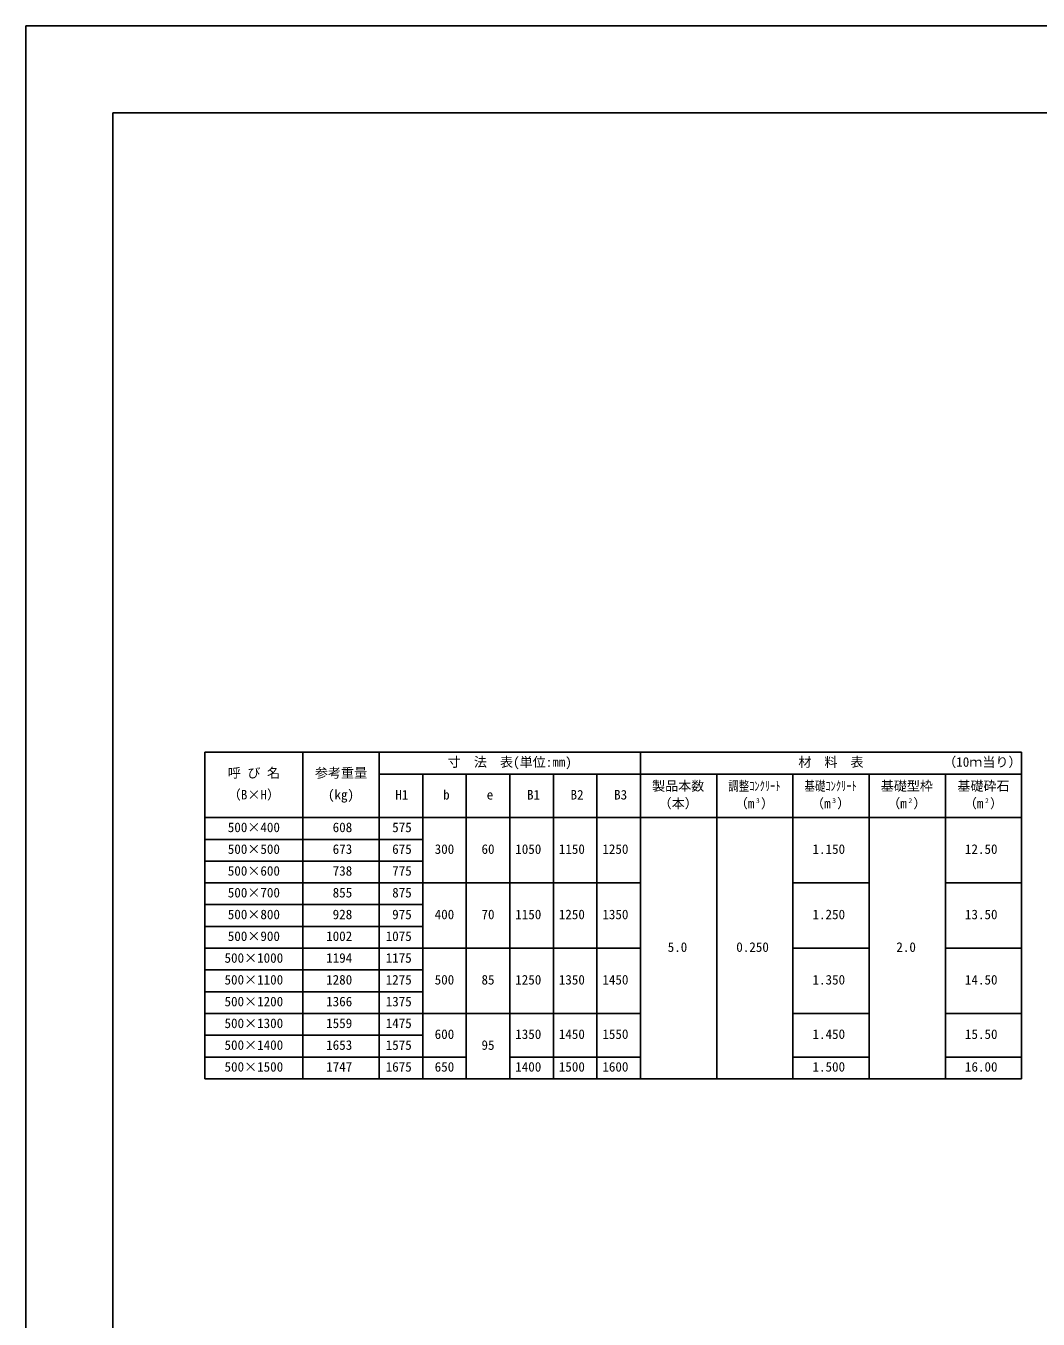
# Model space of a CAD drawing. Units: millimetres, scale not verified. Extents: x -16800 to 16800, y -5940 to 5940.
# Drawn here: x -16800 to -12152, y 0 to 5940 of the extents above; entities that cross this region are included whole.
import ezdxf
from ezdxf.enums import TextEntityAlignment as Align

# ---------------------------------------------------------------- set-up
doc = ezdxf.new("R2010")
doc.units = ezdxf.units.MM
doc.header["$LTSCALE"] = 20
for name, color, linetype, lineweight in [('0-1_Defpoints', 5, 'Continuous', 25), ('0-3_HYO', 3, 'Continuous', 25), ('0-4_HYO2', 4, 'Continuous', 25), ('0-6_TXT', 7, 'Continuous', 25), ('0-7_WAKU', 3, 'Continuous', 25)]:
    doc.layers.add(name, color=color, linetype=linetype, lineweight=lineweight)
doc.styles.add('ＭＳ ゴシック', font='')
doc.styles.get('ＭＳ ゴシック').set_extended_font_data('MS Gothic')

msp = doc.modelspace()

# ---------------------------------------------------------------- linework, layer by layer
at = {"layer": '0-1_Defpoints'}
msp.add_lwpolyline([(-16800, -5940), (0, -5940), (0, 5940), (-16800, 5940)], close=True, dxfattribs=at)
at = {"layer": '0-3_HYO'}
for p, q in [((-15977.74, 2603.67), (-15977.74, 1103.67)), ((-15977.74, 2603.67), (-12227.74, 2603.67)), ((-15527.74, 2603.67), (-15527.74, 1103.67)), ((-15177.74, 2603.67), (-15177.74, 1103.67)), ((-13977.74, 2603.67), (-13977.74, 1103.67)), ((-12227.74, 2603.67), (-12227.74, 1103.67)), ((-15177.74, 2503.67), (-12227.74, 2503.67)), ((-14977.74, 2503.67), (-14977.74, 1103.67)), ((-14777.74, 2503.67), (-14777.74, 1103.67)), ((-14577.74, 2503.67), (-14577.74, 1103.67)), ((-14377.74, 2503.67), (-14377.74, 1103.67)), ((-14177.74, 2503.67), (-14177.74, 1103.67)), ((-13627.74, 2503.67), (-13627.74, 1103.67)), ((-13277.74, 2503.67), (-13277.74, 1103.67)), ((-12927.74, 2503.67), (-12927.74, 1103.67)), ((-12577.74, 2503.67), (-12577.74, 1103.67)), ((-15977.74, 2303.67), (-12227.74, 2303.67)), ((-15977.74, 1103.67), (-12227.74, 1103.67))]:
    msp.add_line(p, q, dxfattribs=at)
at = {"layer": '0-4_HYO2'}
for p, q in [((-15977.74, 2203.67), (-14977.74, 2203.67)), ((-15977.74, 2103.67), (-14977.74, 2103.67)), ((-15977.74, 2003.67), (-13977.74, 2003.67)), ((-13277.74, 2003.67), (-12927.74, 2003.67)), ((-12577.74, 2003.67), (-12227.74, 2003.67)), ((-15977.74, 1903.67), (-14977.74, 1903.67)), ((-15977.74, 1803.67), (-14977.74, 1803.67)), ((-15977.74, 1703.67), (-13977.74, 1703.67)), ((-13277.74, 1703.67), (-12927.74, 1703.67)), ((-12577.74, 1703.67), (-12227.74, 1703.67)), ((-15977.74, 1603.67), (-14977.74, 1603.67)), ((-15977.74, 1503.67), (-14977.74, 1503.67)), ((-15977.74, 1403.67), (-13977.74, 1403.67)), ((-13277.74, 1403.67), (-12927.74, 1403.67)), ((-12577.74, 1403.67), (-12227.74, 1403.67)), ((-15977.74, 1303.67), (-14977.74, 1303.67)), ((-15977.74, 1203.67), (-14777.74, 1203.67)), ((-14577.74, 1203.24), (-13977.74, 1203.24)), ((-13277.74, 1203.24), (-12927.74, 1203.24)), ((-12577.74, 1203.24), (-12227.74, 1203.24))]:
    msp.add_line(p, q, dxfattribs=at)
at = {"layer": '0-7_WAKU'}
msp.add_lwpolyline([(-16400, -5540), (-400, -5540), (-400, 5540), (-16400, 5540)], close=True, dxfattribs=at)

# ---------------------------------------------------------------- texts
at = {"layer": '0-6_TXT', "style": 'ＭＳ ゴシック'}
for s, height, p in [('寸\u3000法\u3000表(単位:㎜)', 43.99, (-14862.74, 2523.67)), ('材  料  表', 43.99, (-13252.74, 2523.67)), ('（', 43.99, (-12587.74, 2523.67)), ('1', 43.99, (-12527.74, 2523.67)), ('0', 43.99, (-12497.74, 2523.67)), ('ｍ', 43.99, (-12467.74, 2523.67)), ('当', 43.99, (-12407.74, 2523.67)), ('り', 43.99, (-12347.74, 2523.67)), ('）', 43.99, (-12287.74, 2523.67)), ('呼 び 名', 43.99, (-15872.74, 2473.67)), ('参考重量', 43.99, (-15472.74, 2473.67)), ('（B×H）', 43.99, (-15872.74, 2373.67)), ('(kg)', 43.99, (-15412.74, 2373.67)), ('製品本数', 43.99, (-13924.53, 2413.67)), ('基礎型枠', 43.99, (-12874.53, 2413.67)), ('基礎砕石', 43.99, (-12522.74, 2413.67)), ('H1', 43.99, (-15103.25, 2373.36)), ('b', 43.99, (-14883.76, 2373.36)), ('e', 43.99, (-14683.75, 2373.36)), ('B1', 43.99, (-14498.75, 2373.36)), ('B2', 43.99, (-14298.76, 2373.36)), ('B3', 43.99, (-14098.75, 2373.36)), ('（本）', 43.99, (-13894.53, 2333.67)), ('（m ）', 43.99, (-13544.53, 2333.67)), ('3', 21.99, (-13447.05, 2363.67)), ('（m ）', 43.99, (-13194.53, 2333.67)), ('3', 21.99, (-13097.05, 2363.67)), ('（m ）', 43.99, (-12844.53, 2333.67)), ('2', 21.99, (-12747.05, 2363.67)), ('（m ）', 43.99, (-12492.74, 2333.67)), ('2', 21.99, (-12395.26, 2363.67)), ('500×400', 43.99, (-15872.74, 2223.67)), (' 608', 43.99, (-15421.07, 2223.67)), (' 575', 43.99, (-15147.74, 2223.67)), ('500×500', 43.99, (-15872.74, 2123.67)), (' 673', 43.99, (-15421.07, 2123.67)), (' 675', 43.99, (-15147.74, 2123.67)), ('300', 43.99, (-14922.74, 2123.67)), ('60', 43.99, (-14707.74, 2123.67)), ('1050', 43.99, (-14552.74, 2123.67)), ('1150', 43.99, (-14352.74, 2123.67)), ('1250', 43.99, (-14152.74, 2123.67)), ('1.150', 43.99, (-13187.74, 2123.67)), ('12.50', 43.99, (-12487.74, 2123.67)), ('500×600', 43.99, (-15872.74, 2023.67)), (' 738', 43.99, (-15421.07, 2023.67)), (' 775', 43.99, (-15147.74, 2023.67)), ('500×700', 43.99, (-15872.74, 1923.67)), (' 855', 43.99, (-15421.07, 1923.67)), (' 875', 43.99, (-15147.74, 1923.67)), ('500×800', 43.99, (-15872.74, 1823.67)), (' 928', 43.99, (-15421.07, 1823.67)), (' 975', 43.99, (-15147.74, 1823.67)), ('400', 43.99, (-14922.74, 1823.67)), ('70', 43.99, (-14707.74, 1823.67)), ('1150', 43.99, (-14552.74, 1823.67)), ('1250', 43.99, (-14352.74, 1823.67)), ('1350', 43.99, (-14152.74, 1823.67)), ('1.250', 43.99, (-13187.74, 1823.67)), ('13.50', 43.99, (-12487.74, 1823.67)), ('500×900', 43.99, (-15872.74, 1723.67)), ('1002', 43.99, (-15421.07, 1723.67)), ('1075', 43.99, (-15147.74, 1723.67)), ('5.0', 43.99, (-13852.74, 1673.67)), ('0.250', 43.99, (-13537.74, 1673.67)), ('2.0', 43.99, (-12802.74, 1673.67)), ('500×1000', 43.99, (-15887.74, 1623.67)), ('1194', 43.99, (-15421.07, 1623.67)), ('1175', 43.99, (-15147.74, 1623.67)), ('500×1100', 43.99, (-15887.74, 1523.67)), ('1280', 43.99, (-15421.07, 1523.67)), ('1275', 43.99, (-15147.74, 1523.67)), ('500', 43.99, (-14922.74, 1523.67)), ('85', 43.99, (-14707.74, 1523.67)), ('1250', 43.99, (-14552.74, 1523.67)), ('1350', 43.99, (-14352.74, 1523.67)), ('1450', 43.99, (-14152.74, 1523.67)), ('1.350', 43.99, (-13187.74, 1523.67)), ('14.50', 43.99, (-12487.74, 1523.67)), ('500×1200', 43.99, (-15887.74, 1423.67)), ('1366', 43.99, (-15421.07, 1423.67)), ('1375', 43.99, (-15147.74, 1423.67)), ('500×1300', 43.99, (-15887.74, 1323.67)), ('1559', 43.99, (-15421.07, 1323.67)), ('1475', 43.99, (-15147.74, 1323.67)), ('600', 43.99, (-14922.74, 1273.67)), ('1350', 43.99, (-14552.74, 1273.67)), ('1450', 43.99, (-14352.74, 1273.67)), ('1550', 43.99, (-14152.74, 1273.67)), ('1.450', 43.99, (-13187.74, 1273.67)), ('15.50', 43.99, (-12487.74, 1273.67)), ('500×1400', 43.99, (-15887.74, 1223.67)), ('1653', 43.99, (-15421.07, 1223.67)), ('1575', 43.99, (-15147.74, 1223.67)), ('95', 43.99, (-14707.74, 1223.67)), ('500×1500', 43.99, (-15887.74, 1123.67)), ('1747', 43.99, (-15421.07, 1123.67)), ('1675', 43.99, (-15147.74, 1123.67)), ('650', 43.99, (-14922.74, 1123.67)), ('1400', 43.99, (-14552.74, 1123.67)), ('1500', 43.99, (-14352.74, 1123.67)), ('1600', 43.99, (-14152.74, 1123.67)), ('1.500', 43.99, (-13187.74, 1123.67)), ('16.00', 43.99, (-12487.74, 1123.67))]:
    msp.add_text(s, height=height, dxfattribs=at).set_placement(p, align=Align.BOTTOM_LEFT)
at = {"layer": '0-6_TXT', "style": 'ＭＳ ゴシック', "width": 0.8}
for s, p in [('調整ｺﾝｸﾘｰﾄ', (-13574.53, 2413.67)), ('基礎ｺﾝｸﾘｰﾄ', (-13224.53, 2413.67))]:
    msp.add_text(s, height=43.99, dxfattribs=at).set_placement(p, align=Align.BOTTOM_LEFT)

doc.saveas('drawing.dxf')
